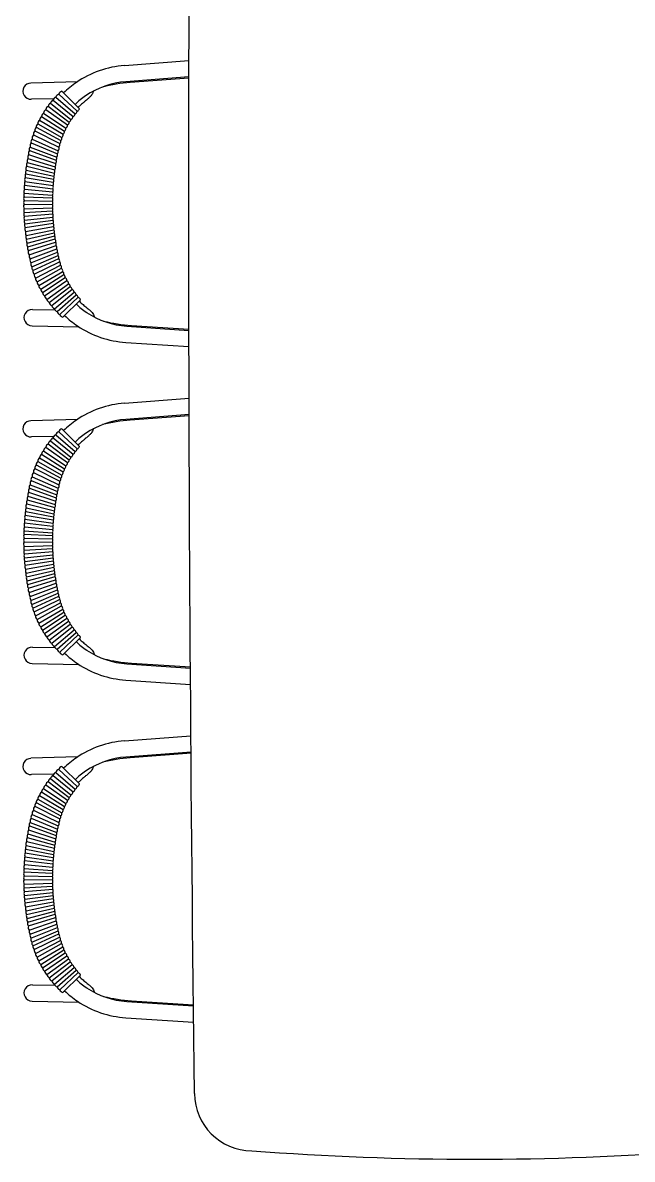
# Model space of a CAD drawing. Header units: millimetres. Extents: x 699029 to 727993, y 4486031 to 4516039.
# Drawn here: x 725888.2 to 725994.8, y 4491735.5 to 4491934.4 of the extents above; entities that cross this region are included whole.
import ezdxf

# ---------------------------------------------------------------- set-up
doc = ezdxf.new("R2010")
doc.units = ezdxf.units.MM
doc.layers.add('_P3_S_Duvar_Ç', color=7, linetype='Continuous', lineweight=30)
doc.layers.add('A-TEFRIS', color=251, linetype='Continuous')

# ---------------------------------------------------------------- blocks, each defined once
blk = doc.blocks.new('masa')
at = {"layer": 'A-TEFRIS'}
for p, q in [((731592.35, 4490131.67), (731603.62, 4490132.53)), ((731584.13, 4490128.84), (731575.96, 4490128.6)), ((731603.62, 4490129.67), (731592.56, 4490128.83)), ((731603.62, 4490129.47), (731593.35, 4490128.71)), ((731581.38, 4490127.17), (731584.45, 4490124.11)), ((731579.97, 4490125.85), (731576.05, 4490125.75)), ((731579.39, 4490125.05), (731582.98, 4490122.23)), ((731579.87, 4490125.62), (731583.34, 4490122.74)), ((731580.33, 4490126.14), (731583.69, 4490123.21)), ((731580.83, 4490126.65), (731584.07, 4490123.68)), ((731578.19, 4490123.34), (731582.1, 4490120.71)), ((731578.6, 4490123.96), (731582.39, 4490121.26)), ((731579, 4490124.53), (731582.69, 4490121.76)), ((731576.91, 4490120.86), (731581.2, 4490118.54)), ((731577.17, 4490121.45), (731581.38, 4490119.06)), ((731577.5, 4490122.11), (731581.61, 4490119.63)), ((731577.83, 4490122.73), (731581.84, 4490120.17)), ((731576.18, 4490118.78), (731580.74, 4490116.76)), ((731576.41, 4490119.52), (731580.88, 4490117.39)), ((731576.65, 4490120.21), (731581.04, 4490117.99)), ((731575.71, 4490116.77), (731580.4, 4490115.09)), ((731575.84, 4490117.4), (731580.5, 4490115.61)), ((731576, 4490118.11), (731580.62, 4490116.21)), ((731575.44, 4490115.39), (731580.22, 4490113.95)), ((731575.57, 4490116.1), (731580.31, 4490114.54)), ((731575.13, 4490113.34), (731580, 4490112.27)), ((731575.23, 4490114.05), (731580.07, 4490112.85)), ((731575.33, 4490114.72), (731580.14, 4490113.4)), ((731574.92, 4490111.35), (731579.85, 4490110.64)), ((731574.99, 4490112.06), (731579.89, 4490111.22)), ((731575.06, 4490112.72), (731579.94, 4490111.76)), ((731574.8, 4490109.33), (731579.76, 4490108.99)), ((731574.83, 4490110.04), (731579.78, 4490109.56)), ((731574.87, 4490110.7), (731579.81, 4490110.1)), ((731574.77, 4490108.05), (731579.74, 4490107.95)), ((731574.77, 4490107.35), (731579.74, 4490107.37)), ((731574.78, 4490108.71), (731579.75, 4490108.48)), ((731574.78, 4490106.59), (731579.75, 4490106.76)), ((731574.8, 4490105.95), (731579.76, 4490106.23)), ((731574.82, 4490105.29), (731579.78, 4490105.69)), ((731574.86, 4490104.61), (731579.81, 4490105.14)), ((731574.91, 4490103.96), (731579.84, 4490104.61)), ((731574.97, 4490103.3), (731579.88, 4490104.07)), ((731575.04, 4490102.59), (731579.93, 4490103.49)), ((731575.12, 4490101.92), (731579.99, 4490102.93)), ((731575.21, 4490101.25), (731580.05, 4490102.39)), ((731575.31, 4490100.57), (731580.13, 4490101.83)), ((731575.41, 4490099.92), (731580.2, 4490101.3)), ((731575.53, 4490099.26), (731580.29, 4490100.75)), ((731575.67, 4490098.55), (731580.39, 4490100.16)), ((731575.82, 4490097.8), (731580.5, 4490099.55)), ((731575.98, 4490097.14), (731580.61, 4490098.99)), ((731576.15, 4490096.45), (731580.73, 4490098.42)), ((731576.33, 4490095.8), (731580.85, 4490097.88)), ((731576.54, 4490095.14), (731580.99, 4490097.32)), ((731576.8, 4490094.45), (731581.15, 4490096.72)), ((731577.07, 4490093.8), (731581.33, 4490096.17)), ((731577.36, 4490093.17), (731581.53, 4490095.62)), ((731577.68, 4490092.54), (731581.75, 4490095.07)), ((731578.01, 4490091.95), (731581.98, 4490094.55)), ((731578.37, 4490091.35), (731582.24, 4490094.02)), ((731578.78, 4490090.73), (731582.54, 4490093.48)), ((731579.19, 4490090.18), (731582.84, 4490092.98)), ((731579.62, 4490089.63), (731583.16, 4490092.49)), ((731580.08, 4490089.09), (731583.51, 4490092)), ((731580.54, 4490088.59), (731583.86, 4490091.55)), ((731581.03, 4490088.09), (731584.24, 4490091.1)), ((731576.22, 4490088.95), (731580.25, 4490088.9)), ((731581.57, 4490087.59), (731584.62, 4490090.67)), ((731576.17, 4490086.1), (731584.34, 4490085.94)), ((731592.77, 4490086.04), (731603.62, 4490085.31)), ((731593.55, 4490086.17), (731603.62, 4490085.51)), ((731592.58, 4490083.19), (731603.62, 4490082.46)), ((731592.35, 4490072.56), (731603.64, 4490073.43)), ((731584.13, 4490069.73), (731575.96, 4490069.49)), ((731603.65, 4490070.57), (731592.56, 4490069.72)), ((731603.65, 4490070.37), (731593.35, 4490069.6)), ((731580.33, 4490067.03), (731583.69, 4490064.1)), ((731580.83, 4490067.54), (731584.07, 4490064.57)), ((731581.38, 4490068.06), (731584.45, 4490065)), ((731579.97, 4490066.74), (731576.05, 4490066.65)), ((731579, 4490065.42), (731582.69, 4490062.65)), ((731579.39, 4490065.94), (731582.98, 4490063.12)), ((731579.87, 4490066.51), (731583.34, 4490063.63)), ((731577.83, 4490063.62), (731581.84, 4490061.06)), ((731578.19, 4490064.23), (731582.1, 4490061.6)), ((731578.6, 4490064.85), (731582.39, 4490062.15)), ((731576.65, 4490061.1), (731581.04, 4490058.88)), ((731576.91, 4490061.75), (731581.2, 4490059.43)), ((731577.17, 4490062.34), (731581.38, 4490059.95)), ((731577.5, 4490063.01), (731581.61, 4490060.53)), ((731576.18, 4490059.67), (731580.74, 4490057.66)), ((731576.41, 4490060.41), (731580.88, 4490058.28)), ((731575.71, 4490057.66), (731580.4, 4490055.98)), ((731575.84, 4490058.29), (731580.5, 4490056.5)), ((731576, 4490059.01), (731580.62, 4490057.1)), ((731575.33, 4490055.61), (731580.14, 4490054.29)), ((731575.44, 4490056.28), (731580.22, 4490054.84)), ((731575.57, 4490056.99), (731580.31, 4490055.43)), ((731575.06, 4490053.61), (731579.94, 4490052.65)), ((731575.13, 4490054.23), (731580, 4490053.16)), ((731575.23, 4490054.94), (731580.07, 4490053.74)), ((731574.87, 4490051.59), (731579.81, 4490051)), ((731574.92, 4490052.24), (731579.85, 4490051.53)), ((731574.99, 4490052.95), (731579.89, 4490052.11)), ((731574.78, 4490049.6), (731579.75, 4490049.38)), ((731574.8, 4490050.22), (731579.76, 4490049.88)), ((731574.83, 4490050.93), (731579.78, 4490050.46)), ((731574.77, 4490048.94), (731579.74, 4490048.84)), ((731574.77, 4490048.24), (731579.74, 4490048.26)), ((731574.78, 4490047.48), (731579.75, 4490047.65)), ((731574.8, 4490046.84), (731579.76, 4490047.12)), ((731574.82, 4490046.18), (731579.78, 4490046.58)), ((731574.86, 4490045.5), (731579.81, 4490046.03)), ((731574.91, 4490044.85), (731579.84, 4490045.5)), ((731574.97, 4490044.19), (731579.88, 4490044.96)), ((731575.04, 4490043.49), (731579.93, 4490044.38)), ((731575.12, 4490042.81), (731579.99, 4490043.83)), ((731575.21, 4490042.15), (731580.05, 4490043.28)), ((731575.31, 4490041.47), (731580.13, 4490042.72)), ((731575.41, 4490040.82), (731580.2, 4490042.19)), ((731575.53, 4490040.15), (731580.29, 4490041.64)), ((731575.67, 4490039.44), (731580.39, 4490041.06)), ((731575.82, 4490038.7), (731580.5, 4490040.44)), ((731575.98, 4490038.03), (731580.61, 4490039.89)), ((731576.15, 4490037.34), (731580.73, 4490039.32)), ((731576.33, 4490036.69), (731580.85, 4490038.77)), ((731576.54, 4490036.03), (731580.99, 4490038.21)), ((731576.8, 4490035.34), (731581.15, 4490037.62)), ((731577.07, 4490034.7), (731581.33, 4490037.06)), ((731577.36, 4490034.07), (731581.53, 4490036.51)), ((731577.68, 4490033.43), (731581.75, 4490035.96)), ((731578.01, 4490032.84), (731581.98, 4490035.44)), ((731578.37, 4490032.24), (731582.24, 4490034.92)), ((731578.78, 4490031.63), (731582.54, 4490034.37)), ((731579.19, 4490031.07), (731582.84, 4490033.87)), ((731579.62, 4490030.52), (731583.16, 4490033.38)), ((731580.08, 4490029.98), (731583.51, 4490032.89)), ((731580.54, 4490029.48), (731583.86, 4490032.44)), ((731581.03, 4490028.98), (731584.24, 4490031.99)), ((731581.57, 4490028.48), (731584.62, 4490031.56)), ((731576.22, 4490029.85), (731580.25, 4490029.79)), ((731576.17, 4490027), (731584.34, 4490026.83)), ((731592.77, 4490026.93), (731603.87, 4490026.18)), ((731593.55, 4490027.06), (731603.87, 4490026.39)), ((731592.58, 4490024.09), (731603.89, 4490023.33)), ((731592.35, 4490013.45), (731603.95, 4490014.34)), ((731603.98, 4490011.48), (731592.56, 4490010.61)), ((731584.13, 4490010.63), (731575.96, 4490010.39)), ((731603.98, 4490011.28), (731593.35, 4490010.49)), ((731579.97, 4490007.64), (731576.05, 4490007.54)), ((731579.87, 4490007.4), (731583.34, 4490004.52)), ((731580.33, 4490007.92), (731583.69, 4490004.99)), ((731580.83, 4490008.43), (731584.07, 4490005.46)), ((731581.38, 4490008.95), (731584.45, 4490005.9)), ((731578.6, 4490005.74), (731582.39, 4490003.04)), ((731579, 4490006.31), (731582.69, 4490003.55)), ((731579.39, 4490006.83), (731582.98, 4490004.01)), ((731577.5, 4490003.9), (731581.61, 4490001.42)), ((731577.83, 4490004.51), (731581.84, 4490001.95)), ((731578.19, 4490005.12), (731582.1, 4490002.49)), ((731576.65, 4490002), (731581.04, 4489999.77)), ((731576.91, 4490002.64), (731581.2, 4490000.33)), ((731577.17, 4490003.23), (731581.38, 4490000.84)), ((731576, 4489999.9), (731580.62, 4489997.99)), ((731576.18, 4490000.56), (731580.74, 4489998.55)), ((731576.41, 4490001.3), (731580.88, 4489999.17)), ((731575.57, 4489997.89), (731580.31, 4489996.32)), ((731575.71, 4489998.55), (731580.4, 4489996.88)), ((731575.84, 4489999.18), (731580.5, 4489997.4)), ((731575.23, 4489995.84), (731580.07, 4489994.64)), ((731575.33, 4489996.5), (731580.14, 4489995.18)), ((731575.44, 4489997.17), (731580.22, 4489995.74)), ((731574.99, 4489993.84), (731579.89, 4489993)), ((731575.06, 4489994.5), (731579.94, 4489993.54)), ((731575.13, 4489995.13), (731580, 4489994.05)), ((731574.83, 4489991.82), (731579.78, 4489991.35)), ((731574.87, 4489992.48), (731579.81, 4489991.89)), ((731574.92, 4489993.14), (731579.85, 4489992.42)), ((731574.77, 4489989.84), (731579.74, 4489989.73)), ((731574.78, 4489990.5), (731579.75, 4489990.27)), ((731574.8, 4489991.11), (731579.76, 4489990.77)), ((731574.77, 4489989.13), (731579.74, 4489989.15)), ((731574.78, 4489988.37), (731579.75, 4489988.54)), ((731574.8, 4489987.73), (731579.76, 4489988.01)), ((731574.82, 4489987.07), (731579.78, 4489987.47)), ((731574.86, 4489986.39), (731579.81, 4489986.92)), ((731574.91, 4489985.75), (731579.84, 4489986.39)), ((731574.97, 4489985.08), (731579.88, 4489985.85)), ((731575.04, 4489984.38), (731579.93, 4489985.27)), ((731575.12, 4489983.7), (731579.99, 4489984.72)), ((731575.21, 4489983.04), (731580.05, 4489984.18)), ((731575.31, 4489982.36), (731580.13, 4489983.62)), ((731575.41, 4489981.71), (731580.2, 4489983.08)), ((731575.53, 4489981.04), (731580.29, 4489982.53)), ((731575.67, 4489980.33), (731580.39, 4489981.95)), ((731575.82, 4489979.59), (731580.5, 4489981.33)), ((731575.98, 4489978.92), (731580.61, 4489980.78)), ((731576.15, 4489978.23), (731580.73, 4489980.21)), ((731576.33, 4489977.58), (731580.85, 4489979.66)), ((731576.54, 4489976.93), (731580.99, 4489979.1)), ((731576.8, 4489976.23), (731581.15, 4489978.51)), ((731577.07, 4489975.59), (731581.33, 4489977.95)), ((731577.36, 4489974.96), (731581.53, 4489977.4)), ((731577.68, 4489974.32), (731581.75, 4489976.85)), ((731578.01, 4489973.73), (731581.98, 4489976.33)), ((731578.37, 4489973.14), (731582.24, 4489975.81)), ((731578.78, 4489972.52), (731582.54, 4489975.26)), ((731579.19, 4489971.96), (731582.84, 4489974.76)), ((731579.62, 4489971.41), (731583.16, 4489974.27)), ((731580.08, 4489970.87), (731583.51, 4489973.78)), ((731580.54, 4489970.37), (731583.86, 4489973.33)), ((731581.03, 4489969.88), (731584.24, 4489972.88)), ((731581.57, 4489969.37), (731584.62, 4489972.45)), ((731576.22, 4489970.74), (731580.25, 4489970.68)), ((731576.17, 4489967.89), (731584.34, 4489967.73)), ((731592.77, 4489967.82), (731604.41, 4489967.04)), ((731593.55, 4489967.95), (731604.41, 4489967.25)), ((731592.58, 4489964.98), (731604.44, 4489964.19))]:
    blk.add_line(p, q, dxfattribs=at)
for points in [[(731604.6, 4489951.7, -0.00641), (731604.6, 4490263.7, -23.5)], [(731614.6, 4489941.7, 0.038462), (731692.6, 4489941.7, -0.034091)]]:
    blk.add_lwpolyline(points, format="xyb", dxfattribs=at)
for centre, radius, start, end in [((731593.62, 4490114.62), 17.1, 94.2772, 124.5533), ((731594.16, 4490113.84), 18.05, 124.5533, 133.7698), ((731593.62, 4490114.62), 14.25, 94.2772, 124.5533), ((731581.6, 4490126.38), 0.816, 106.0642, 161.0642), ((731579.69, 4490124.41), 0.706, 115.1299, 170.1299), ((731580.18, 4490124.88), 0.804, 112.9171, 167.9171), ((731580.6, 4490125.43), 0.753, 110.6353, 165.6353), ((731581.07, 4490125.91), 0.775, 108.3962, 163.3962), ((731594.16, 4490113.84), 15.2, 124.5533, 133.4871), ((731578.6, 4490122.68), 0.77, 121.856, 176.856), ((731578.99, 4490123.26), 0.804, 119.5494, 174.5494), ((731579.34, 4490123.86), 0.753, 117.2679, 172.2679), ((731582.66, 4490122.82), 0.677, 297.8521, 352.8521), ((731583.06, 4490123.31), 0.635, 295.5676, 350.5676), ((731583.43, 4490123.81), 0.655, 293.3215, 348.3215), ((731583.85, 4490124.26), 0.627, 291.0893, 346.0893), ((731594.16, 4490113.84), 14.46, 133.0673, 133.4149), ((731577.4, 4490120.29), 0.75, 130.7032, 185.7032), ((731577.61, 4490120.9), 0.704, 128.5724, 183.5724), ((731577.98, 4490121.47), 0.802, 126.3649, 181.3649), ((731578.25, 4490122.1), 0.752, 124.0867, 179.0867), ((731581.72, 4490121.26), 0.675, 304.4803, 359.4803), ((731582.05, 4490121.79), 0.633, 302.2022, 357.2022), ((731582.39, 4490122.28), 0.594, 300.0656, 355.0656), ((731576.73, 4490118.28), 0.747, 137.688, 192.688), ((731577, 4490118.93), 0.834, 135.3704, 190.3704), ((731577.2, 4490119.63), 0.8, 132.9751, 187.9751), ((731580.8, 4490118.97), 0.589, 313.4685, 8.4685), ((731580.94, 4490119.56), 0.672, 311.2727, 6.2727), ((731581.21, 4490120.13), 0.631, 309.0044, 4.0044), ((731581.45, 4490120.69), 0.646, 306.7812, 1.7812), ((731576.28, 4490116.31), 0.738, 141.2853, 196.2853), ((731576.37, 4490116.96), 0.695, 140.4543, 195.4543), ((731576.61, 4490117.6), 0.795, 139.5475, 194.5475), ((731580.14, 4490116.6), 0.618, 320.4734, 15.4734), ((731580.21, 4490117.21), 0.695, 319.6442, 14.6442), ((731580.38, 4490117.84), 0.668, 317.8415, 12.8415), ((731580.59, 4490118.43), 0.627, 315.586, 10.586), ((731576.03, 4490114.95), 0.738, 143.0512, 198.0512), ((731576.19, 4490115.62), 0.784, 142.1683, 197.1683), ((731579.83, 4490114.91), 0.607, 322.7511, 17.7511), ((731579.95, 4490115.44), 0.572, 322.0217, 17.0217), ((731579.99, 4490116.02), 0.656, 321.2619, 16.2619), ((731575.69, 4490112.96), 0.678, 145.6172, 200.6172), ((731575.86, 4490113.61), 0.775, 144.7741, 199.7741), ((731575.92, 4490114.29), 0.728, 143.9018, 198.9018), ((731579.47, 4490112.63), 0.635, 325.8046, 20.8046), ((731579.58, 4490113.2), 0.597, 325.0423, 20.0423), ((731579.65, 4490113.75), 0.605, 324.2982, 19.2982), ((731579.7, 4490114.34), 0.644, 323.5251, 18.5251), ((731575.53, 4490110.98), 0.711, 148.1526, 203.1526), ((731575.64, 4490111.64), 0.769, 147.294, 202.294), ((731575.66, 4490112.32), 0.722, 146.4294, 201.4294), ((731579.32, 4490110.97), 0.628, 328.0035, 23.0035), ((731579.4, 4490111.54), 0.59, 327.2496, 22.2496), ((731579.48, 4490112.07), 0.555, 326.5409, 21.5409), ((731575.39, 4490109), 0.67, 150.6735, 205.6735), ((731575.5, 4490109.65), 0.765, 149.841, 204.841), ((731575.49, 4490110.33), 0.717, 148.9814, 203.9814), ((731579.27, 4490108.75), 0.547, 330.9467, 25.9467), ((731579.22, 4490109.3), 0.624, 330.2221, 25.2221), ((731579.28, 4490109.86), 0.585, 329.4736, 24.4736), ((731579.32, 4490110.41), 0.581, 328.7518, 23.7518), ((731575.45, 4490107.7), 0.763, 152.3345, 207.3345), ((731575.5, 4490106.98), 0.818, 153.252, 208.252), ((731575.41, 4490108.37), 0.715, 151.4772, 206.4772), ((731579.23, 4490108.22), 0.583, 331.6461, 26.6461), ((731579.19, 4490107.66), 0.622, 332.392, 27.392), ((731579.15, 4490107.06), 0.665, 333.1889, 28.1889), ((731575.41, 4490106.29), 0.699, 154.1325, 209.1325), ((731575.44, 4490105.64), 0.715, 154.953, 209.953), ((731575.49, 4490104.98), 0.735, 155.7944, 210.7944), ((731579.25, 4490106.48), 0.573, 333.9549, 28.9549), ((731579.25, 4490105.94), 0.584, 334.6705, 29.6705), ((731579.26, 4490105.39), 0.6, 335.4029, 30.4029), ((731579.32, 4490104.84), 0.573, 336.1287, 31.1287), ((731575.51, 4490104.33), 0.702, 156.628, 211.628), ((731575.57, 4490103.69), 0.718, 157.4521, 212.4521), ((731575.68, 4490103.02), 0.769, 158.3149, 213.3149), ((731579.34, 4490104.3), 0.587, 336.8465, 31.8465), ((731579.35, 4490103.73), 0.628, 337.5984, 32.5984), ((731579.43, 4490103.16), 0.604, 338.361, 33.361), ((731579.5, 4490102.6), 0.592, 339.1015, 34.1015), ((731575.73, 4490102.33), 0.739, 159.1894, 214.1894), ((731575.8, 4490101.67), 0.724, 160.038, 215.038), ((731575.91, 4490101.01), 0.745, 160.8903, 215.8903), ((731579.55, 4490102.04), 0.61, 339.8458, 34.8458), ((731579.65, 4490101.49), 0.585, 340.5854, 35.5854), ((731579.72, 4490100.94), 0.6, 341.3187, 36.3187), ((731575.98, 4490100.35), 0.713, 161.7365, 216.7365), ((731576.11, 4490099.7), 0.731, 162.5747, 217.5747), ((731576.28, 4490099.03), 0.784, 163.4541, 218.4541), ((731579.77, 4490100.36), 0.644, 342.0889, 37.0889), ((731579.85, 4490099.75), 0.677, 342.9067, 37.9067), ((731580.02, 4490099.17), 0.611, 343.7039, 38.7039), ((731580.12, 4490098.59), 0.631, 344.4727, 39.4727), ((731576.46, 4490098.33), 0.823, 164.3868, 219.3868), ((731576.54, 4490097.61), 0.742, 165.295, 220.295), ((731576.72, 4490096.95), 0.765, 166.3166, 221.3166), ((731580.27, 4490098.03), 0.606, 345.2385, 40.2385), ((731580.38, 4490097.47), 0.624, 346.0404, 41.0404), ((731580.5, 4490096.86), 0.668, 347.887, 42.887), ((731576.86, 4490096.3), 0.731, 168.3168, 223.3168), ((731577.07, 4490095.68), 0.748, 170.4855, 225.4855), ((731577.34, 4490095.04), 0.8, 172.7547, 227.7547), ((731580.71, 4490096.27), 0.633, 350.1524, 45.1524), ((731580.9, 4490095.7), 0.629, 352.3486, 47.3486), ((731581.11, 4490095.13), 0.646, 354.568, 49.568), ((731581.37, 4490094.58), 0.617, 356.7679, 51.7679), ((731577.55, 4490094.38), 0.757, 175.0364, 230.0364), ((731577.82, 4490093.77), 0.751, 177.2462, 232.2462), ((731578.13, 4490093.17), 0.771, 179.4772, 234.4772), ((731581.61, 4490094.04), 0.632, 358.9424, 53.9424), ((731581.87, 4490093.46), 0.675, 1.2179, 56.2179), ((731582.22, 4490092.94), 0.627, 3.4854, 58.4854), ((731582.53, 4490092.43), 0.634, 5.6808, 60.6808), ((731578.42, 4490092.56), 0.736, 181.6864, 236.6864), ((731578.76, 4490092), 0.752, 183.8682, 238.8682), ((731579.17, 4490091.44), 0.804, 186.1491, 241.1491), ((731582.87, 4490091.91), 0.651, 7.9178, 62.9178), ((731583.25, 4490091.44), 0.622, 10.1331, 65.1331), ((731583.62, 4490090.96), 0.635, 12.3208, 67.3208), ((731584.02, 4490090.51), 0.624, 14.5132, 69.5132), ((731579.52, 4490090.84), 0.746, 188.42, 243.42), ((731579.93, 4490090.32), 0.753, 190.6165, 245.6165), ((731580.37, 4490089.8), 0.773, 192.8527, 247.8527), ((731580.79, 4490089.28), 0.737, 195.0651, 250.0651), ((731594.23, 4490101.05), 15.2, 227.0672, 236.0011), ((731594.23, 4490101.05), 14.46, 227.1817, 227.487), ((731581.26, 4490088.81), 0.752, 197.2481, 252.2481), ((731581.78, 4490088.36), 0.797, 199.5188, 254.5188), ((731594.23, 4490101.05), 18.05, 226.7845, 236.0011), ((731593.69, 4490100.26), 14.25, 236.0011, 266.2772), ((731593.69, 4490100.26), 17.1, 236.0011, 266.2772), ((731593.62, 4490055.51), 17.1, 94.2772, 124.5533), ((731594.16, 4490054.73), 18.05, 124.5533, 133.7698), ((731593.62, 4490055.51), 14.25, 94.2772, 124.5533), ((731580.6, 4490066.32), 0.753, 110.6353, 165.6353), ((731581.07, 4490066.81), 0.775, 108.3962, 163.3962), ((731581.6, 4490067.28), 0.816, 106.0642, 161.0642), ((731594.16, 4490054.73), 15.2, 124.5533, 133.4871), ((731579.34, 4490064.75), 0.753, 117.2679, 172.2679), ((731579.69, 4490065.3), 0.706, 115.1299, 170.1299), ((731580.18, 4490065.77), 0.804, 112.9171, 167.9171), ((731594.16, 4490054.73), 14.46, 133.0673, 133.4149), ((731578.25, 4490062.99), 0.752, 124.0867, 179.0867), ((731578.6, 4490063.58), 0.77, 121.856, 176.856), ((731578.99, 4490064.15), 0.804, 119.5494, 174.5494), ((731582.39, 4490063.17), 0.594, 300.0656, 355.0656), ((731582.66, 4490063.72), 0.677, 297.8521, 352.8521), ((731583.06, 4490064.21), 0.635, 295.5676, 350.5676), ((731583.43, 4490064.7), 0.655, 293.3215, 348.3215), ((731583.85, 4490065.16), 0.627, 291.0893, 346.0893), ((731577.2, 4490060.52), 0.8, 132.9751, 187.9751), ((731577.4, 4490061.18), 0.75, 130.7032, 185.7032), ((731577.61, 4490061.79), 0.704, 128.5724, 183.5724), ((731577.98, 4490062.36), 0.802, 126.3649, 181.3649), ((731581.21, 4490061.02), 0.631, 309.0044, 4.0044), ((731581.45, 4490061.58), 0.646, 306.7812, 1.7812), ((731581.72, 4490062.16), 0.675, 304.4803, 359.4803), ((731582.05, 4490062.69), 0.633, 302.2022, 357.2022), ((731576.73, 4490059.17), 0.747, 137.688, 192.688), ((731577, 4490059.82), 0.834, 135.3704, 190.3704), ((731580.59, 4490059.32), 0.627, 315.586, 10.586), ((731580.8, 4490059.86), 0.589, 313.4685, 8.4685), ((731580.94, 4490060.45), 0.672, 311.2727, 6.2727), ((731576.28, 4490057.2), 0.738, 141.2853, 196.2853), ((731576.37, 4490057.85), 0.695, 140.4543, 195.4543), ((731576.61, 4490058.49), 0.795, 139.5475, 194.5475), ((731579.99, 4490056.91), 0.656, 321.2619, 16.2619), ((731580.14, 4490057.49), 0.618, 320.4734, 15.4734), ((731580.21, 4490058.11), 0.695, 319.6442, 14.6442), ((731580.38, 4490058.73), 0.668, 317.8415, 12.8415), ((731575.92, 4490055.18), 0.728, 143.9018, 198.9018), ((731576.03, 4490055.84), 0.738, 143.0512, 198.0512), ((731576.19, 4490056.51), 0.784, 142.1683, 197.1683), ((731579.7, 4490055.23), 0.644, 323.5251, 18.5251), ((731579.83, 4490055.8), 0.607, 322.7511, 17.7511), ((731579.95, 4490056.34), 0.572, 322.0217, 17.0217), ((731575.66, 4490053.21), 0.722, 146.4294, 201.4294), ((731575.69, 4490053.85), 0.678, 145.6172, 200.6172), ((731575.86, 4490054.5), 0.775, 144.7741, 199.7741), ((731579.48, 4490052.96), 0.555, 326.5409, 21.5409), ((731579.47, 4490053.52), 0.635, 325.8046, 20.8046), ((731579.58, 4490054.09), 0.597, 325.0423, 20.0423), ((731579.65, 4490054.64), 0.605, 324.2982, 19.2982), ((731575.49, 4490051.22), 0.717, 148.9814, 203.9814), ((731575.53, 4490051.87), 0.711, 148.1526, 203.1526), ((731575.64, 4490052.54), 0.769, 147.294, 202.294), ((731579.32, 4490051.3), 0.581, 328.7518, 23.7518), ((731579.32, 4490051.86), 0.628, 328.0035, 23.0035), ((731579.4, 4490052.43), 0.59, 327.2496, 22.2496), ((731575.41, 4490049.26), 0.715, 151.4772, 206.4772), ((731575.39, 4490049.89), 0.67, 150.6735, 205.6735), ((731575.5, 4490050.54), 0.765, 149.841, 204.841), ((731579.23, 4490049.11), 0.583, 331.6461, 26.6461), ((731579.27, 4490049.64), 0.547, 330.9467, 25.9467), ((731579.22, 4490050.19), 0.624, 330.2221, 25.2221), ((731579.28, 4490050.75), 0.585, 329.4736, 24.4736), ((731575.45, 4490048.59), 0.763, 152.3345, 207.3345), ((731575.5, 4490047.87), 0.818, 153.252, 208.252), ((731575.41, 4490047.18), 0.699, 154.1325, 209.1325), ((731579.19, 4490048.55), 0.622, 332.392, 27.392), ((731579.15, 4490047.95), 0.665, 333.1889, 28.1889), ((731579.25, 4490047.37), 0.573, 333.9549, 28.9549), ((731575.44, 4490046.53), 0.715, 154.953, 209.953), ((731575.49, 4490045.88), 0.735, 155.7944, 210.7944), ((731575.51, 4490045.22), 0.702, 156.628, 211.628), ((731579.25, 4490046.83), 0.584, 334.6705, 29.6705), ((731579.26, 4490046.28), 0.6, 335.4029, 30.4029), ((731579.32, 4490045.73), 0.573, 336.1287, 31.1287), ((731579.34, 4490045.19), 0.587, 336.8465, 31.8465), ((731575.57, 4490044.58), 0.718, 157.4521, 212.4521), ((731575.68, 4490043.91), 0.769, 158.3149, 213.3149), ((731575.73, 4490043.22), 0.739, 159.1894, 214.1894), ((731579.35, 4490044.62), 0.628, 337.5984, 32.5984), ((731579.43, 4490044.05), 0.604, 338.361, 33.361), ((731579.5, 4490043.49), 0.592, 339.1015, 34.1015), ((731579.55, 4490042.93), 0.61, 339.8458, 34.8458), ((731575.8, 4490042.56), 0.724, 160.038, 215.038), ((731575.91, 4490041.9), 0.745, 160.8903, 215.8903), ((731575.98, 4490041.24), 0.713, 161.7365, 216.7365), ((731579.65, 4490042.38), 0.585, 340.5854, 35.5854), ((731579.72, 4490041.83), 0.6, 341.3187, 36.3187), ((731579.77, 4490041.25), 0.644, 342.0889, 37.0889), ((731576.11, 4490040.6), 0.731, 162.5747, 217.5747), ((731576.28, 4490039.93), 0.784, 163.4541, 218.4541), ((731576.46, 4490039.22), 0.823, 164.3868, 219.3868), ((731579.85, 4490040.64), 0.677, 342.9067, 37.9067), ((731580.02, 4490040.06), 0.611, 343.7039, 38.7039), ((731580.12, 4490039.49), 0.631, 344.4727, 39.4727), ((731580.27, 4490038.92), 0.606, 345.2385, 40.2385), ((731576.54, 4490038.51), 0.742, 165.295, 220.295), ((731576.72, 4490037.85), 0.765, 166.3166, 221.3166), ((731576.86, 4490037.19), 0.731, 168.3168, 223.3168), ((731580.38, 4490038.36), 0.624, 346.0404, 41.0404), ((731580.5, 4490037.76), 0.668, 347.887, 42.887), ((731580.71, 4490037.17), 0.633, 350.1524, 45.1524), ((731577.07, 4490036.57), 0.748, 170.4855, 225.4855), ((731577.34, 4490035.93), 0.8, 172.7547, 227.7547), ((731577.55, 4490035.28), 0.757, 175.0364, 230.0364), ((731580.9, 4490036.6), 0.629, 352.3486, 47.3486), ((731581.11, 4490036.02), 0.646, 354.568, 49.568), ((731581.37, 4490035.47), 0.617, 356.7679, 51.7679), ((731581.61, 4490034.93), 0.632, 358.9424, 53.9424), ((731577.82, 4490034.66), 0.751, 177.2462, 232.2462), ((731578.13, 4490034.06), 0.771, 179.4772, 234.4772), ((731578.42, 4490033.45), 0.736, 181.6864, 236.6864), ((731581.87, 4490034.36), 0.675, 1.2179, 56.2179), ((731582.22, 4490033.83), 0.627, 3.4854, 58.4854), ((731582.53, 4490033.32), 0.634, 5.6808, 60.6808), ((731582.87, 4490032.8), 0.651, 7.9178, 62.9178), ((731578.76, 4490032.89), 0.752, 183.8682, 238.8682), ((731579.17, 4490032.33), 0.804, 186.1491, 241.1491), ((731579.52, 4490031.74), 0.746, 188.42, 243.42), ((731583.25, 4490032.33), 0.622, 10.1331, 65.1331), ((731583.62, 4490031.85), 0.635, 12.3208, 67.3208), ((731584.02, 4490031.4), 0.624, 14.5132, 69.5132), ((731594.23, 4490041.94), 14.46, 227.1817, 227.487), ((731579.93, 4490031.21), 0.753, 190.6165, 245.6165), ((731580.37, 4490030.69), 0.773, 192.8527, 247.8527), ((731580.79, 4490030.17), 0.737, 195.0651, 250.0651), ((731581.26, 4490029.7), 0.752, 197.2481, 252.2481), ((731594.23, 4490041.94), 15.2, 227.0672, 236.0011), ((731593.69, 4490041.15), 14.25, 236.0011, 266.2772), ((731581.78, 4490029.25), 0.797, 199.5188, 254.5188), ((731594.23, 4490041.94), 18.05, 226.7845, 236.0011), ((731593.69, 4490041.15), 17.1, 236.0011, 266.2772), ((731593.62, 4489996.4), 17.1, 94.2772, 124.5533), ((731594.16, 4489995.62), 18.05, 124.5533, 133.7698), ((731593.62, 4489996.4), 14.25, 94.2772, 124.5533), ((731580.18, 4490006.66), 0.804, 112.9171, 167.9171), ((731580.6, 4490007.21), 0.753, 110.6353, 165.6353), ((731581.07, 4490007.7), 0.775, 108.3962, 163.3962), ((731581.6, 4490008.17), 0.816, 106.0642, 161.0642), ((731594.16, 4489995.62), 15.2, 124.5533, 133.4871), ((731578.99, 4490005.04), 0.804, 119.5494, 174.5494), ((731579.34, 4490005.64), 0.753, 117.2679, 172.2679), ((731579.69, 4490006.19), 0.706, 115.1299, 170.1299), ((731583.43, 4490005.59), 0.655, 293.3215, 348.3215), ((731583.85, 4490006.05), 0.627, 291.0893, 346.0893), ((731594.16, 4489995.62), 14.46, 133.0673, 133.4149), ((731577.98, 4490003.25), 0.802, 126.3649, 181.3649), ((731578.25, 4490003.89), 0.752, 124.0867, 179.0867), ((731578.6, 4490004.47), 0.77, 121.856, 176.856), ((731582.05, 4490003.58), 0.633, 302.2022, 357.2022), ((731582.39, 4490004.06), 0.594, 300.0656, 355.0656), ((731582.66, 4490004.61), 0.677, 297.8521, 352.8521), ((731583.06, 4490005.1), 0.635, 295.5676, 350.5676), ((731577.2, 4490001.41), 0.8, 132.9751, 187.9751), ((731577.4, 4490002.07), 0.75, 130.7032, 185.7032), ((731577.61, 4490002.68), 0.704, 128.5724, 183.5724), ((731580.94, 4490001.35), 0.672, 311.2727, 6.2727), ((731581.21, 4490001.91), 0.631, 309.0044, 4.0044), ((731581.45, 4490002.47), 0.646, 306.7812, 1.7812), ((731581.72, 4490003.05), 0.675, 304.4803, 359.4803), ((731576.61, 4489999.38), 0.795, 139.5475, 194.5475), ((731576.73, 4490000.06), 0.747, 137.688, 192.688), ((731577, 4490000.71), 0.834, 135.3704, 190.3704), ((731580.38, 4489999.62), 0.668, 317.8415, 12.8415), ((731580.59, 4490000.21), 0.627, 315.586, 10.586), ((731580.8, 4490000.75), 0.589, 313.4685, 8.4685), ((731576.19, 4489997.4), 0.784, 142.1683, 197.1683), ((731576.28, 4489998.09), 0.738, 141.2853, 196.2853), ((731576.37, 4489998.74), 0.695, 140.4543, 195.4543), ((731579.95, 4489997.23), 0.572, 322.0217, 17.0217), ((731579.99, 4489997.81), 0.656, 321.2619, 16.2619), ((731580.14, 4489998.38), 0.618, 320.4734, 15.4734), ((731580.21, 4489999), 0.695, 319.6442, 14.6442), ((731575.86, 4489995.39), 0.775, 144.7741, 199.7741), ((731575.92, 4489996.07), 0.728, 143.9018, 198.9018), ((731576.03, 4489996.73), 0.738, 143.0512, 198.0512), ((731579.65, 4489995.54), 0.605, 324.2982, 19.2982), ((731579.7, 4489996.12), 0.644, 323.5251, 18.5251), ((731579.83, 4489996.69), 0.607, 322.7511, 17.7511), ((731575.64, 4489993.43), 0.769, 147.294, 202.294), ((731575.66, 4489994.11), 0.722, 146.4294, 201.4294), ((731575.69, 4489994.74), 0.678, 145.6172, 200.6172), ((731579.4, 4489993.32), 0.59, 327.2496, 22.2496), ((731579.48, 4489993.85), 0.555, 326.5409, 21.5409), ((731579.47, 4489994.41), 0.635, 325.8046, 20.8046), ((731579.58, 4489994.98), 0.597, 325.0423, 20.0423), ((731575.5, 4489991.44), 0.765, 149.841, 204.841), ((731575.49, 4489992.11), 0.717, 148.9814, 203.9814), ((731575.53, 4489992.76), 0.711, 148.1526, 203.1526), ((731579.28, 4489991.65), 0.585, 329.4736, 24.4736), ((731579.32, 4489992.19), 0.581, 328.7518, 23.7518), ((731579.32, 4489992.76), 0.628, 328.0035, 23.0035), ((731575.45, 4489989.48), 0.763, 152.3345, 207.3345), ((731575.41, 4489990.15), 0.715, 151.4772, 206.4772), ((731575.39, 4489990.79), 0.67, 150.6735, 205.6735), ((731579.23, 4489990.01), 0.583, 331.6461, 26.6461), ((731579.19, 4489989.44), 0.622, 332.392, 27.392), ((731579.27, 4489990.53), 0.547, 330.9467, 25.9467), ((731579.22, 4489991.08), 0.624, 330.2221, 25.2221), ((731575.5, 4489988.76), 0.818, 153.252, 208.252), ((731575.41, 4489988.07), 0.699, 154.1325, 209.1325), ((731575.44, 4489987.43), 0.715, 154.953, 209.953), ((731579.15, 4489988.84), 0.665, 333.1889, 28.1889), ((731579.25, 4489988.26), 0.573, 333.9549, 28.9549), ((731579.25, 4489987.72), 0.584, 334.6705, 29.6705), ((731579.26, 4489987.17), 0.6, 335.4029, 30.4029), ((731575.49, 4489986.77), 0.735, 155.7944, 210.7944), ((731575.51, 4489986.11), 0.702, 156.628, 211.628), ((731575.57, 4489985.47), 0.718, 157.4521, 212.4521), ((731579.32, 4489986.62), 0.573, 336.1287, 31.1287), ((731579.34, 4489986.08), 0.587, 336.8465, 31.8465), ((731579.35, 4489985.51), 0.628, 337.5984, 32.5984), ((731575.68, 4489984.8), 0.769, 158.3149, 213.3149), ((731575.73, 4489984.12), 0.739, 159.1894, 214.1894), ((731575.8, 4489983.45), 0.724, 160.038, 215.038), ((731579.43, 4489984.94), 0.604, 338.361, 33.361), ((731579.5, 4489984.39), 0.592, 339.1015, 34.1015), ((731579.55, 4489983.83), 0.61, 339.8458, 34.8458), ((731579.65, 4489983.28), 0.585, 340.5854, 35.5854), ((731575.91, 4489982.79), 0.745, 160.8903, 215.8903), ((731575.98, 4489982.13), 0.713, 161.7365, 216.7365), ((731576.11, 4489981.49), 0.731, 162.5747, 217.5747), ((731579.72, 4489982.73), 0.6, 341.3187, 36.3187), ((731579.77, 4489982.15), 0.644, 342.0889, 37.0889), ((731579.85, 4489981.53), 0.677, 342.9067, 37.9067), ((731576.28, 4489980.82), 0.784, 163.4541, 218.4541), ((731576.46, 4489980.11), 0.823, 164.3868, 219.3868), ((731576.54, 4489979.4), 0.742, 165.295, 220.295), ((731580.02, 4489980.95), 0.611, 343.7039, 38.7039), ((731580.12, 4489980.38), 0.631, 344.4727, 39.4727), ((731580.27, 4489979.82), 0.606, 345.2385, 40.2385), ((731580.38, 4489979.25), 0.624, 346.0404, 41.0404), ((731576.72, 4489978.74), 0.765, 166.3166, 221.3166), ((731576.86, 4489978.08), 0.731, 168.3168, 223.3168), ((731577.07, 4489977.46), 0.748, 170.4855, 225.4855), ((731580.5, 4489978.65), 0.668, 347.887, 42.887), ((731580.71, 4489978.06), 0.633, 350.1524, 45.1524), ((731580.9, 4489977.49), 0.629, 352.3486, 47.3486), ((731577.34, 4489976.82), 0.8, 172.7547, 227.7547), ((731577.55, 4489976.17), 0.757, 175.0364, 230.0364), ((731577.82, 4489975.55), 0.751, 177.2462, 232.2462), ((731581.11, 4489976.91), 0.646, 354.568, 49.568), ((731581.37, 4489976.37), 0.617, 356.7679, 51.7679), ((731581.61, 4489975.82), 0.632, 358.9424, 53.9424), ((731581.87, 4489975.25), 0.675, 1.2179, 56.2179), ((731578.13, 4489974.95), 0.771, 179.4772, 234.4772), ((731578.42, 4489974.34), 0.736, 181.6864, 236.6864), ((731578.76, 4489973.78), 0.752, 183.8682, 238.8682), ((731582.22, 4489974.73), 0.627, 3.4854, 58.4854), ((731582.53, 4489974.21), 0.634, 5.6808, 60.6808), ((731582.87, 4489973.69), 0.651, 7.9178, 62.9178), ((731583.25, 4489973.22), 0.622, 10.1331, 65.1331), ((731579.17, 4489973.22), 0.804, 186.1491, 241.1491), ((731579.52, 4489972.63), 0.746, 188.42, 243.42), ((731579.93, 4489972.1), 0.753, 190.6165, 245.6165), ((731583.62, 4489972.74), 0.635, 12.3208, 67.3208), ((731594.23, 4489982.83), 15.2, 227.0672, 236.0011), ((731584.02, 4489972.29), 0.624, 14.5132, 69.5132), ((731594.23, 4489982.83), 14.46, 227.1817, 227.487), ((731580.37, 4489971.59), 0.773, 192.8527, 247.8527), ((731580.79, 4489971.06), 0.737, 195.0651, 250.0651), ((731581.26, 4489970.59), 0.752, 197.2481, 252.2481), ((731581.78, 4489970.14), 0.797, 199.5188, 254.5188), ((731594.23, 4489982.83), 18.05, 226.7845, 236.0011), ((731593.69, 4489982.04), 14.25, 236.0011, 266.2772), ((731593.69, 4489982.04), 17.1, 236.0011, 266.2772), ((731614.6, 4489951.7), 10, 180, 270)]:
    blk.add_arc(centre, radius, start, end, dxfattribs=at)
for centre, major_axis, ratio, start_param, end_param in [((731595.44, 4490100.66), (-0.14, 28.12), 0.999391, 0.069771, 0.24536), ((731576, 4490127.18), (1.44, 0.04), 0.990062, 1.570796, 4.712389), ((731576.2, 4490087.53), (-1.44, 0.03), 0.990062, 4.712389, 7.853982), ((731595.38, 4490114.23), (-0.14, 28.12), 0.999391, 2.896233, 3.071822), ((731576, 4490068.07), (1.44, 0.04), 0.990062, 1.570796, 4.712389), ((731595.44, 4490041.56), (-0.14, 28.12), 0.999391, 0.069771, 0.24536), ((731576.2, 4490028.42), (-1.44, 0.03), 0.990062, 4.712389, 7.853982), ((731595.38, 4490055.12), (-0.14, 28.12), 0.999391, 2.896233, 3.071822), ((731576, 4490008.96), (1.44, 0.04), 0.990062, 1.570796, 4.712389), ((731595.44, 4489982.45), (-0.14, 28.12), 0.999391, 0.069771, 0.24536), ((731576.2, 4489969.31), (-1.44, 0.03), 0.990062, 4.712389, 7.853982), ((731595.38, 4489996.01), (-0.14, 28.12), 0.999391, 2.896233, 3.071822)]:
    blk.add_ellipse(centre, major_axis=major_axis, ratio=ratio, start_param=start_param, end_param=end_param, dxfattribs=at)
for points, knots in [([(731586.89, 4490127.17), (731586.88, 4490127.16), (731586.88, 4490127.15), (731586.85, 4490126.99), (731586.8, 4490126.85), (731586.68, 4490126.63), (731586.62, 4490126.55), (731586.51, 4490126.4), (731586.46, 4490126.34), (731586.28, 4490126.16), (731586.16, 4490126.05), (731585.88, 4490125.8), (731585.72, 4490125.67), (731585.42, 4490125.41), (731585.3, 4490125.31), (731584.95, 4490125), (731584.71, 4490124.79), (731584.41, 4490124.51), (731584.35, 4490124.46), (731584.29, 4490124.4)], [2.813943, 2.813943, 2.813943, 2.813943, 2.855966, 2.855966, 3.345502, 3.345502, 3.775495, 3.775495, 4.215043, 4.215043, 5.154967, 5.154967, 6.068794, 6.068794, 6.674163, 6.674163, 7.695187, 7.695187, 7.958077, 7.958077, 7.958077, 7.958077]), ([(731584.45, 4490090.39), (731584.67, 4490090.19), (731584.89, 4490089.99), (731585.31, 4490089.63), (731585.51, 4490089.46), (731585.88, 4490089.15), (731586.05, 4490089.01), (731586.39, 4490088.72), (731586.53, 4490088.59), (731586.76, 4490088.33), (731586.85, 4490088.22), (731586.98, 4490087.96), (731587.04, 4490087.82), (731587.07, 4490087.66), (731587.08, 4490087.65), (731587.08, 4490087.64)], [0, 0, 0, 0, 0.924472, 0.924472, 1.834443, 1.834443, 2.81164, 2.81164, 4.008692, 4.008692, 4.601246, 4.601246, 5.094374, 5.094374, 5.140563, 5.140563, 5.140563, 5.140563]), ([(731586.89, 4490068.07), (731586.88, 4490068.05), (731586.88, 4490068.04), (731586.85, 4490067.88), (731586.8, 4490067.75), (731586.68, 4490067.53), (731586.62, 4490067.44), (731586.51, 4490067.29), (731586.46, 4490067.23), (731586.28, 4490067.05), (731586.16, 4490066.94), (731585.88, 4490066.69), (731585.72, 4490066.56), (731585.42, 4490066.31), (731585.3, 4490066.2), (731584.95, 4490065.89), (731584.71, 4490065.68), (731584.41, 4490065.41), (731584.35, 4490065.35), (731584.29, 4490065.29)], [2.813943, 2.813943, 2.813943, 2.813943, 2.855966, 2.855966, 3.345502, 3.345502, 3.775495, 3.775495, 4.215043, 4.215043, 5.154967, 5.154967, 6.068794, 6.068794, 6.674163, 6.674163, 7.695187, 7.695187, 7.958077, 7.958077, 7.958077, 7.958077]), ([(731584.45, 4490031.28), (731584.67, 4490031.08), (731584.89, 4490030.88), (731585.31, 4490030.52), (731585.51, 4490030.35), (731585.88, 4490030.04), (731586.05, 4490029.9), (731586.39, 4490029.61), (731586.53, 4490029.49), (731586.76, 4490029.22), (731586.85, 4490029.11), (731586.98, 4490028.85), (731587.04, 4490028.72), (731587.07, 4490028.56), (731587.08, 4490028.54), (731587.08, 4490028.53)], [0, 0, 0, 0, 0.924472, 0.924472, 1.834443, 1.834443, 2.81164, 2.81164, 4.008692, 4.008692, 4.601246, 4.601246, 5.094374, 5.094374, 5.140563, 5.140563, 5.140563, 5.140563]), ([(731586.89, 4490008.96), (731586.88, 4490008.95), (731586.88, 4490008.93), (731586.85, 4490008.78), (731586.8, 4490008.64), (731586.68, 4490008.42), (731586.62, 4490008.33), (731586.51, 4490008.18), (731586.46, 4490008.12), (731586.28, 4490007.94), (731586.16, 4490007.83), (731585.88, 4490007.58), (731585.72, 4490007.45), (731585.42, 4490007.2), (731585.3, 4490007.09), (731584.95, 4490006.79), (731584.71, 4490006.57), (731584.41, 4490006.3), (731584.35, 4490006.24), (731584.29, 4490006.19)], [2.813943, 2.813943, 2.813943, 2.813943, 2.855966, 2.855966, 3.345502, 3.345502, 3.775495, 3.775495, 4.215043, 4.215043, 5.154967, 5.154967, 6.068794, 6.068794, 6.674163, 6.674163, 7.695187, 7.695187, 7.958077, 7.958077, 7.958077, 7.958077]), ([(731584.45, 4489972.17), (731584.67, 4489971.97), (731584.89, 4489971.77), (731585.31, 4489971.41), (731585.51, 4489971.25), (731585.88, 4489970.93), (731586.05, 4489970.79), (731586.39, 4489970.5), (731586.53, 4489970.38), (731586.76, 4489970.11), (731586.85, 4489970), (731586.98, 4489969.75), (731587.04, 4489969.61), (731587.07, 4489969.45), (731587.08, 4489969.43), (731587.08, 4489969.42)], [0, 0, 0, 0, 0.924472, 0.924472, 1.834443, 1.834443, 2.81164, 2.81164, 4.008692, 4.008692, 4.601246, 4.601246, 5.094374, 5.094374, 5.140563, 5.140563, 5.140563, 5.140563])]:
    blk.add_open_spline(points, degree=3, knots=knots, dxfattribs=at)

msp = doc.modelspace()

# ---------------------------------------------------------------- block references
at = {"layer": '_P3_S_Duvar_Ç', "color": 240, "lineweight": 30, "true_color": 0xed1f24}
msp.add_blockref('masa', (-5686.33, 1795.28), dxfattribs=at)

doc.saveas('drawing.dxf')
